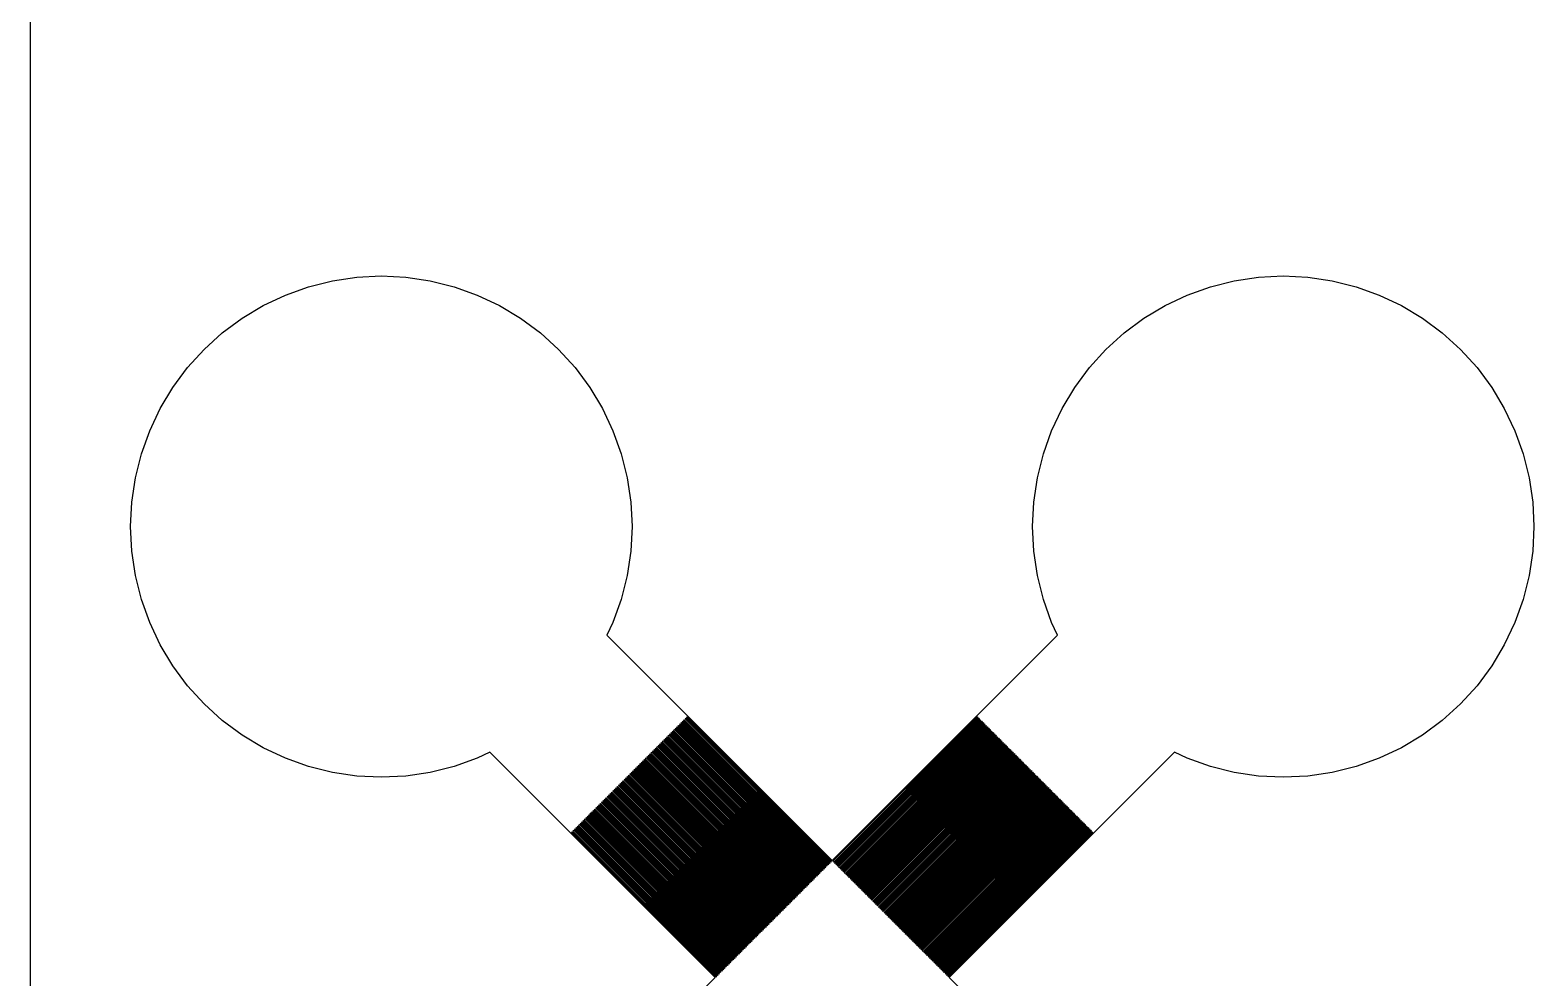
# Model space of a CAD drawing. Extents: x -16 to 132, y -40 to 113.
# Drawn here: x 1.02 to 16.36, y 27.61 to 37.27 of the extents above; entities that cross this region are included whole.
import ezdxf

# ---------------------------------------------------------------- set-up
doc = ezdxf.new("R2010")
doc.units = 0

msp = doc.modelspace()

# ---------------------------------------------------------------- linework, layer by layer
for p, q in [((1.0226, 72.6046), (1.0226, 1.0226)), ((3.86244, 34.6554), (4.1058, 34.7164)), ((4.1058, 34.7164), (4.35397, 34.7532)), ((4.35397, 34.7532), (4.60455, 34.7655)), ((4.60455, 34.7655), (4.85516, 34.7532)), ((4.85516, 34.7532), (5.1033, 34.7164)), ((5.1033, 34.7164), (5.34668, 34.6554)), ((13.0601, 34.6554), (13.3035, 34.7164)), ((13.3035, 34.7164), (13.5516, 34.7532)), ((13.5516, 34.7532), (13.8022, 34.7655)), ((13.8022, 34.7655), (14.0528, 34.7532)), ((14.0528, 34.7532), (14.301, 34.7164)), ((14.301, 34.7164), (14.5443, 34.6554)), ((3.39941, 34.4637), (3.62622, 34.5709)), ((3.62622, 34.5709), (3.86244, 34.6554)), ((5.34668, 34.6554), (5.5829, 34.5709)), ((5.5829, 34.5709), (5.80969, 34.4637)), ((12.5971, 34.4637), (12.8239, 34.5709)), ((12.8239, 34.5709), (13.0601, 34.6554)), ((14.5443, 34.6554), (14.7805, 34.5709)), ((14.7805, 34.5709), (15.0074, 34.4637)), ((3.18425, 34.3347), (3.39941, 34.4637)), ((5.80969, 34.4637), (6.02487, 34.3347)), ((12.3819, 34.3347), (12.5971, 34.4637)), ((15.0074, 34.4637), (15.2225, 34.3347)), ((2.98273, 34.1852), (3.18425, 34.3347)), ((6.02487, 34.3347), (6.22639, 34.1852)), ((12.1804, 34.1852), (12.3819, 34.3347)), ((15.2225, 34.3347), (15.424, 34.1852)), ((2.79683, 34.0167), (2.98273, 34.1852)), ((6.22639, 34.1852), (6.41229, 34.0167)), ((11.9945, 34.0167), (12.1804, 34.1852)), ((15.424, 34.1852), (15.6099, 34.0167)), ((2.62834, 33.8308), (2.79683, 34.0167)), ((6.41229, 34.0167), (6.58078, 33.8308)), ((11.826, 33.8308), (11.9945, 34.0167)), ((15.6099, 34.0167), (15.7784, 33.8308)), ((2.47891, 33.6293), (2.62834, 33.8308)), ((6.58078, 33.8308), (6.73021, 33.6293)), ((11.6766, 33.6293), (11.826, 33.8308)), ((15.7784, 33.8308), (15.9279, 33.6293)), ((2.34991, 33.4142), (2.47891, 33.6293)), ((6.73021, 33.6293), (6.85919, 33.4141)), ((11.5476, 33.4141), (11.6766, 33.6293)), ((15.9279, 33.6293), (16.0569, 33.4142)), ((2.24268, 33.1873), (2.34991, 33.4142)), ((6.85919, 33.4141), (6.96646, 33.1873)), ((11.4403, 33.1873), (11.5476, 33.4141)), ((16.0569, 33.4142), (16.1641, 33.1873)), ((2.15814, 32.9511), (2.24268, 33.1873)), ((6.96646, 33.1873), (7.05098, 32.9511)), ((11.3558, 32.9511), (11.4403, 33.1873)), ((16.1641, 33.1873), (16.2486, 32.9511)), ((2.09718, 32.7078), (2.15814, 32.9511)), ((7.05098, 32.9511), (7.11192, 32.7078)), ((11.2949, 32.7078), (11.3558, 32.9511)), ((16.2486, 32.9511), (16.3096, 32.7078)), ((2.06038, 32.4596), (2.09718, 32.7078)), ((7.11192, 32.7078), (7.14877, 32.4596)), ((11.258, 32.4596), (11.2949, 32.7078)), ((16.3096, 32.7078), (16.3464, 32.4596)), ((2.04807, 32.209), (2.06038, 32.4596)), ((7.14877, 32.4596), (7.16106, 32.209)), ((11.2457, 32.209), (11.258, 32.4596)), ((16.3464, 32.4596), (16.3587, 32.209)), ((2.06038, 31.9584), (2.04807, 32.209)), ((7.16106, 32.209), (7.14876, 31.9584)), ((11.258, 31.9584), (11.2457, 32.209)), ((16.3587, 32.209), (16.3464, 31.9584)), ((2.09718, 31.7103), (2.06038, 31.9584)), ((7.14876, 31.9584), (7.11194, 31.7103)), ((11.2948, 31.7103), (11.258, 31.9584)), ((16.3464, 31.9584), (16.3096, 31.7103)), ((2.15814, 31.4669), (2.09718, 31.7103)), ((7.11194, 31.7103), (7.05098, 31.4669)), ((11.3558, 31.4669), (11.2948, 31.7103)), ((16.3096, 31.7103), (16.2486, 31.4669)), ((2.24268, 31.2307), (2.15814, 31.4669)), ((7.05098, 31.4669), (6.96646, 31.2307)), ((11.4403, 31.2307), (11.3558, 31.4669)), ((16.2486, 31.4669), (16.1641, 31.2307)), ((2.34991, 31.0039), (2.24268, 31.2307)), ((6.96646, 31.2307), (6.9053, 31.1014)), ((11.5015, 31.1014), (11.4403, 31.2307)), ((16.1641, 31.2307), (16.0569, 31.0039)), ((2.47891, 30.7887), (2.34991, 31.0039)), ((6.9053, 31.1014), (9.2034, 28.8033)), ((9.2034, 28.8033), (11.5015, 31.1014)), ((16.0569, 31.0039), (15.9279, 30.7887)), ((2.62834, 30.5872), (2.47891, 30.7887)), ((15.9279, 30.7887), (15.7784, 30.5872)), ((2.79683, 30.4013), (2.62834, 30.5872)), ((15.7784, 30.5872), (15.6099, 30.4013)), ((2.98274, 30.2328), (2.79683, 30.4013)), ((15.6099, 30.4013), (15.424, 30.2328)), ((3.18425, 30.0834), (2.98274, 30.2328)), ((7.67986, 30.2256), (7.67261, 30.2183)), ((7.67261, 30.2183), (9.14554, 28.7454)), ((9.15276, 28.7527), (7.67986, 30.2256)), ((7.69432, 30.2401), (7.68707, 30.2328)), ((7.68707, 30.2328), (9.16, 28.7599)), ((9.16722, 28.7671), (7.69432, 30.2401)), ((7.70879, 30.2545), (7.70154, 30.2473)), ((7.70154, 30.2473), (9.17445, 28.7744)), ((9.18169, 28.7816), (7.70879, 30.2545)), ((7.72324, 30.269), (7.716, 30.2617)), ((7.716, 30.2617), (9.18892, 28.7888)), ((9.19615, 28.796), (7.72324, 30.269)), ((10.6835, 30.269), (9.21063, 28.7961)), ((9.21785, 28.7888), (10.6908, 30.2617)), ((10.698, 30.2545), (9.22508, 28.7816)), ((9.23232, 28.7744), (10.7052, 30.2473)), ((10.7125, 30.2401), (9.23955, 28.7671)), ((9.24677, 28.7599), (10.7197, 30.2328)), ((10.7269, 30.2256), (9.25401, 28.7527)), ((9.26123, 28.7454), (10.7342, 30.2184)), ((10.6908, 30.2617), (10.6835, 30.269)), ((10.7052, 30.2473), (10.698, 30.2545)), ((10.7197, 30.2328), (10.7125, 30.2401)), ((10.7342, 30.2184), (10.7269, 30.2256)), ((15.424, 30.2328), (15.2225, 30.0834)), ((3.39943, 29.9544), (3.18425, 30.0834)), ((7.52077, 30.0665), (7.51353, 30.0593)), ((7.51353, 30.0593), (8.98645, 28.5863)), ((8.99368, 28.5936), (7.52077, 30.0665)), ((7.53523, 30.081), (7.528, 30.0737)), ((7.528, 30.0737), (9.00092, 28.6008)), ((9.00815, 28.608), (7.53523, 30.081)), ((7.5497, 30.0954), (7.54247, 30.0882)), ((7.54247, 30.0882), (9.01537, 28.6153)), ((9.02261, 28.6225), (7.5497, 30.0954)), ((7.56415, 30.1099), (7.55693, 30.1027)), ((7.55693, 30.1027), (9.02983, 28.6297)), ((9.03708, 28.637), (7.56415, 30.1099)), ((7.57861, 30.1243), (7.5714, 30.1171)), ((7.5714, 30.1171), (9.0443, 28.6442)), ((9.05154, 28.6514), (7.57861, 30.1243)), ((7.59308, 30.1388), (7.58586, 30.1316)), ((7.58586, 30.1316), (9.05876, 28.6587)), ((9.06601, 28.6659), (7.59308, 30.1388)), ((7.60754, 30.1533), (7.60031, 30.146)), ((7.60031, 30.146), (9.07323, 28.6731)), ((9.08046, 28.6804), (7.60754, 30.1533)), ((7.62199, 30.1677), (7.61478, 30.1605)), ((7.61478, 30.1605), (9.08769, 28.6876)), ((9.09491, 28.6948), (7.62199, 30.1677)), ((7.63646, 30.1822), (7.62924, 30.175)), ((7.62924, 30.175), (9.10216, 28.702)), ((9.10938, 28.7093), (7.63646, 30.1822)), ((7.65092, 30.1967), (7.64368, 30.1894)), ((7.64368, 30.1894), (9.11661, 28.7165)), ((9.12384, 28.7237), (7.65092, 30.1967)), ((7.66539, 30.2111), (7.65814, 30.2039)), ((7.65814, 30.2039), (9.13107, 28.731)), ((9.13829, 28.7382), (7.66539, 30.2111)), ((10.7414, 30.2111), (9.26848, 28.7382)), ((9.27571, 28.731), (10.7486, 30.2039)), ((10.7559, 30.1967), (9.28294, 28.7237)), ((9.29018, 28.7165), (10.7631, 30.1894)), ((10.7703, 30.1822), (9.29741, 28.7093)), ((9.30463, 28.7021), (10.7776, 30.175)), ((10.7848, 30.1677), (9.31187, 28.6948)), ((9.31909, 28.6876), (10.792, 30.1605)), ((10.7992, 30.1533), (9.32632, 28.6804)), ((9.33356, 28.6731), (10.8065, 30.146)), ((10.8137, 30.1388), (9.34079, 28.6659)), ((9.34801, 28.6587), (10.8209, 30.1316)), ((10.8282, 30.1244), (9.35524, 28.6514)), ((9.36247, 28.6442), (10.8354, 30.1171)), ((10.8426, 30.1099), (9.36971, 28.637)), ((9.37694, 28.6297), (10.8499, 30.1027)), ((10.8571, 30.0954), (9.38416, 28.6225)), ((9.3914, 28.6153), (10.8643, 30.0882)), ((10.8716, 30.081), (9.39862, 28.608)), ((9.40587, 28.6008), (10.8788, 30.0737)), ((10.886, 30.0665), (9.41309, 28.5936)), ((9.42033, 28.5863), (10.8932, 30.0593)), ((10.7486, 30.2039), (10.7414, 30.2111)), ((10.7631, 30.1894), (10.7559, 30.1967)), ((10.7776, 30.175), (10.7703, 30.1822)), ((10.792, 30.1605), (10.7848, 30.1677)), ((10.8065, 30.146), (10.7992, 30.1533)), ((10.8209, 30.1316), (10.8137, 30.1388)), ((10.8354, 30.1171), (10.8282, 30.1244)), ((10.8499, 30.1027), (10.8426, 30.1099)), ((10.8643, 30.0882), (10.8571, 30.0954)), ((10.8788, 30.0737), (10.8716, 30.081)), ((10.8932, 30.0593), (10.886, 30.0665)), ((15.2225, 30.0834), (15.0073, 29.9544)), ((3.62624, 29.8471), (3.39943, 29.9544)), ((5.7122, 29.9083), (5.58292, 29.8471)), ((8.01028, 27.6102), (5.7122, 29.9083)), ((7.36168, 29.9074), (7.35446, 29.9002)), ((8.83459, 28.4345), (7.36168, 29.9074)), ((7.37614, 29.9219), (7.36893, 29.9146)), ((7.36893, 29.9146), (8.84184, 28.4417)), ((8.84906, 28.4489), (7.37614, 29.9219)), ((7.39061, 29.9363), (7.38338, 29.9291)), ((7.38338, 29.9291), (8.85629, 28.4562)), ((8.86353, 28.4634), (7.39061, 29.9363)), ((7.40508, 29.9508), (7.39784, 29.9436)), ((7.39784, 29.9436), (8.87076, 28.4707)), ((8.87799, 28.4779), (7.40508, 29.9508)), ((7.41954, 29.9653), (7.41231, 29.958)), ((7.41231, 29.958), (8.88522, 28.4851)), ((8.89246, 28.4923), (7.41954, 29.9653)), ((7.43401, 29.9797), (7.42677, 29.9725)), ((7.42677, 29.9725), (8.89969, 28.4996)), ((8.90692, 28.5068), (7.43401, 29.9797)), ((7.44847, 29.9942), (7.44122, 29.987)), ((7.44122, 29.987), (8.91415, 28.514)), ((8.92139, 28.5213), (7.44847, 29.9942)), ((7.46292, 30.0086), (7.45569, 30.0014)), ((7.45569, 30.0014), (8.92862, 28.5285)), ((8.93584, 28.5357), (7.46292, 30.0086)), ((7.47739, 30.0231), (7.47015, 30.0159)), ((7.47015, 30.0159), (8.94307, 28.543)), ((8.9503, 28.5502), (7.47739, 30.0231)), ((7.49185, 30.0376), (7.4846, 30.0303)), ((7.4846, 30.0303), (8.95752, 28.5574)), ((8.96477, 28.5647), (7.49185, 30.0376)), ((7.50632, 30.052), (7.49907, 30.0448)), ((7.49907, 30.0448), (8.97198, 28.5719)), ((8.97923, 28.5791), (7.50632, 30.052)), ((10.9005, 30.052), (9.42755, 28.5791)), ((9.4348, 28.5719), (10.9077, 30.0448)), ((10.9149, 30.0376), (9.44202, 28.5647)), ((9.44926, 28.5574), (10.9222, 30.0303)), ((10.9294, 30.0231), (9.45648, 28.5502)), ((9.46371, 28.543), (10.9366, 30.0159)), ((10.9439, 30.0087), (9.47095, 28.5357)), ((9.47818, 28.5285), (10.9511, 30.0014)), ((10.9583, 29.9942), (9.4854, 28.5213)), ((9.49263, 28.5141), (10.9656, 29.987)), ((10.9728, 29.9797), (9.49986, 28.5068)), ((9.50708, 28.4996), (10.98, 29.9725)), ((10.9872, 29.9653), (9.51433, 28.4923)), ((9.52155, 28.4851), (10.9945, 29.958)), ((11.0017, 29.9508), (9.52878, 28.4779)), ((9.53601, 28.4707), (11.0089, 29.9436)), ((11.0162, 29.9364), (9.54324, 28.4634)), ((9.55048, 28.4562), (11.0234, 29.9291)), ((11.0306, 29.9219), (9.55771, 28.449)), ((9.56494, 28.4417), (11.0379, 29.9147)), ((11.0451, 29.9074), (9.57217, 28.4345)), ((12.6946, 29.9083), (10.3965, 27.6102)), ((10.9077, 30.0448), (10.9005, 30.052)), ((10.9222, 30.0303), (10.9149, 30.0376)), ((10.9366, 30.0159), (10.9294, 30.0231)), ((10.9511, 30.0014), (10.9439, 30.0087)), ((10.9656, 29.987), (10.9583, 29.9942)), ((10.98, 29.9725), (10.9728, 29.9797)), ((10.9945, 29.958), (10.9872, 29.9653)), ((11.0089, 29.9436), (11.0017, 29.9508)), ((11.0234, 29.9291), (11.0162, 29.9364)), ((11.0379, 29.9147), (11.0306, 29.9219)), ((11.0523, 29.9002), (11.0451, 29.9074)), ((12.8239, 29.8471), (12.6946, 29.9083)), ((15.0073, 29.9544), (14.7805, 29.8471)), ((3.86246, 29.7626), (3.62624, 29.8471)), ((4.1058, 29.7017), (3.86246, 29.7626)), ((5.34669, 29.7626), (5.10333, 29.7016)), ((5.58292, 29.8471), (5.34669, 29.7626)), ((7.21707, 29.7628), (7.20984, 29.7556)), ((7.20984, 29.7556), (8.68275, 28.2827)), ((8.68999, 28.2899), (7.21707, 29.7628)), ((7.23154, 29.7773), (7.2243, 29.77)), ((7.2243, 29.77), (8.69722, 28.2971)), ((8.70445, 28.3043), (7.23154, 29.7773)), ((7.24599, 29.7917), (7.23877, 29.7845)), ((7.23877, 29.7845), (8.71167, 28.3116)), ((8.71892, 28.3188), (7.24599, 29.7917)), ((7.26045, 29.8062), (7.25323, 29.799)), ((7.25323, 29.799), (8.72614, 28.326)), ((8.73337, 28.3333), (7.26045, 29.8062)), ((7.27492, 29.8206), (7.2677, 29.8134)), ((7.2677, 29.8134), (8.7406, 28.3405)), ((8.74783, 28.3477), (7.27492, 29.8206)), ((7.28938, 29.8351), (7.28215, 29.8279)), ((7.28215, 29.8279), (8.75507, 28.3549)), ((8.7623, 28.3622), (7.28938, 29.8351)), ((7.30383, 29.8496), (7.29662, 29.8423)), ((7.29662, 29.8423), (8.76953, 28.3694)), ((8.77676, 28.3766), (7.30383, 29.8496)), ((7.3183, 29.864), (7.31108, 29.8568)), ((7.31108, 29.8568), (8.784, 28.3839)), ((8.79123, 28.3911), (7.3183, 29.864)), ((7.33276, 29.8785), (7.32555, 29.8713)), ((7.32555, 29.8713), (8.79846, 28.3983)), ((8.80568, 28.4056), (7.33276, 29.8785)), ((7.34723, 29.893), (7.34, 29.8857)), ((7.34, 29.8857), (8.81291, 28.4128)), ((8.82014, 28.42), (7.34723, 29.893)), ((7.35446, 29.9002), (8.82738, 28.4273)), ((9.57941, 28.4273), (11.0523, 29.9002)), ((11.0596, 29.893), (9.58664, 28.4201)), ((9.59387, 28.4128), (11.0668, 29.8857)), ((11.074, 29.8785), (9.6011, 28.4056)), ((9.60832, 28.3984), (11.0812, 29.8713)), ((11.0885, 29.864), (9.61557, 28.3911)), ((9.62279, 28.3839), (11.0957, 29.8568)), ((11.103, 29.8496), (9.63002, 28.3767)), ((9.63725, 28.3694), (11.1102, 29.8424)), ((11.1174, 29.8351), (9.64447, 28.3622)), ((9.65172, 28.355), (11.1246, 29.8279)), ((11.1319, 29.8206), (9.65894, 28.3477)), ((9.66617, 28.3405), (11.1391, 29.8134)), ((11.1463, 29.8062), (9.6734, 28.3333)), ((9.68063, 28.326), (11.1535, 29.799)), ((11.1608, 29.7917), (9.68785, 28.3188)), ((9.6951, 28.3116), (11.168, 29.7845)), ((11.1753, 29.7773), (9.70233, 28.3044)), ((9.70956, 28.2971), (11.1825, 29.7701)), ((11.1897, 29.7628), (9.7168, 28.2899)), ((9.72403, 28.2827), (11.1969, 29.7556)), ((11.0668, 29.8857), (11.0596, 29.893)), ((11.0812, 29.8713), (11.074, 29.8785)), ((11.0957, 29.8568), (11.0885, 29.864)), ((11.1102, 29.8424), (11.103, 29.8496)), ((11.1246, 29.8279), (11.1174, 29.8351)), ((11.1391, 29.8134), (11.1319, 29.8206)), ((11.1535, 29.799), (11.1463, 29.8062)), ((11.168, 29.7845), (11.1608, 29.7917)), ((11.1825, 29.7701), (11.1753, 29.7773)), ((11.1969, 29.7556), (11.1897, 29.7628)), ((13.0601, 29.7626), (12.8239, 29.8471)), ((13.3035, 29.7016), (13.0601, 29.7626)), ((14.5443, 29.7626), (14.301, 29.7017)), ((14.7805, 29.8471), (14.5443, 29.7626)), ((4.35399, 29.6648), (4.1058, 29.7017)), ((4.60458, 29.6525), (4.35399, 29.6648)), ((4.85518, 29.6648), (4.60458, 29.6525)), ((5.10333, 29.7016), (4.85518, 29.6648)), ((7.058, 29.6037), (7.05078, 29.5965)), ((8.53093, 28.1308), (7.058, 29.6037)), ((7.07246, 29.6182), (7.06525, 29.611)), ((7.06525, 29.611), (8.53816, 28.138)), ((8.54538, 28.1453), (7.07246, 29.6182)), ((7.08693, 29.6327), (7.0797, 29.6254)), ((7.0797, 29.6254), (8.55261, 28.1525)), ((8.55984, 28.1597), (7.08693, 29.6327)), ((7.10138, 29.6471), (7.09416, 29.6399)), ((7.09416, 29.6399), (8.56708, 28.167)), ((8.5743, 28.1742), (7.10138, 29.6471)), ((7.11584, 29.6616), (7.10861, 29.6543)), ((7.10861, 29.6543), (8.58154, 28.1814)), ((8.58876, 28.1886), (7.11584, 29.6616)), ((7.13031, 29.676), (7.12308, 29.6688)), ((7.12308, 29.6688), (8.59599, 28.1959)), ((8.60323, 28.2031), (7.13031, 29.676)), ((7.14478, 29.6905), (7.13753, 29.6833)), ((7.13753, 29.6833), (8.61046, 28.2103)), ((8.61768, 28.2176), (7.14478, 29.6905)), ((7.15923, 29.705), (7.15199, 29.6977)), ((7.15199, 29.6977), (8.62492, 28.2248)), ((8.63214, 28.232), (7.15923, 29.705)), ((7.17369, 29.7194), (7.16646, 29.7122)), ((7.16646, 29.7122), (8.63939, 28.2393)), ((8.64661, 28.2465), (7.17369, 29.7194)), ((7.18816, 29.7339), (7.18091, 29.7266)), ((7.18091, 29.7266), (8.65384, 28.2537)), ((8.66107, 28.261), (7.18816, 29.7339)), ((7.20261, 29.7483), (7.19537, 29.7411)), ((7.19537, 29.7411), (8.6683, 28.2682)), ((8.67552, 28.2754), (7.20261, 29.7483)), ((11.2042, 29.7483), (9.73126, 28.2754)), ((9.73849, 28.2682), (11.2114, 29.7411)), ((11.2186, 29.7339), (9.74571, 28.261)), ((9.75294, 28.2537), (11.2259, 29.7267)), ((11.2331, 29.7194), (9.76018, 28.2465)), ((9.7674, 28.2393), (11.2403, 29.7122)), ((11.2476, 29.705), (9.77464, 28.232)), ((9.78186, 28.2248), (11.2548, 29.6977)), ((11.262, 29.6905), (9.78909, 28.2176)), ((9.79633, 28.2104), (11.2693, 29.6833)), ((11.2765, 29.6761), (9.80356, 28.2031)), ((9.81078, 28.1959), (11.2837, 29.6688)), ((11.2909, 29.6616), (9.81802, 28.1887)), ((9.82524, 28.1814), (11.2982, 29.6544)), ((11.3054, 29.6471), (9.83249, 28.1742)), ((9.83971, 28.167), (11.3126, 29.6399)), ((11.3199, 29.6327), (9.84694, 28.1598)), ((9.85417, 28.1525), (11.3271, 29.6254)), ((11.3343, 29.6182), (9.8614, 28.1453)), ((9.86862, 28.1381), (11.3415, 29.611)), ((11.3488, 29.6037), (9.87587, 28.1308)), ((11.2114, 29.7411), (11.2042, 29.7483)), ((11.2259, 29.7267), (11.2186, 29.7339)), ((11.2403, 29.7122), (11.2331, 29.7194)), ((11.2548, 29.6977), (11.2476, 29.705)), ((11.2693, 29.6833), (11.262, 29.6905)), ((11.2837, 29.6688), (11.2765, 29.6761)), ((11.2982, 29.6544), (11.2909, 29.6616)), ((11.3126, 29.6399), (11.3054, 29.6471)), ((11.3271, 29.6254), (11.3199, 29.6327)), ((11.3415, 29.611), (11.3343, 29.6182)), ((11.356, 29.5965), (11.3488, 29.6037)), ((13.5516, 29.6648), (13.3035, 29.7016)), ((13.8022, 29.6525), (13.5516, 29.6648)), ((14.0528, 29.6648), (13.8022, 29.6525)), ((14.301, 29.7017), (14.0528, 29.6648)), ((6.91339, 29.4591), (6.90616, 29.4519)), ((6.90616, 29.4519), (8.37909, 27.979)), ((8.38631, 27.9862), (6.91339, 29.4591)), ((6.92786, 29.4736), (6.92061, 29.4663)), ((6.92061, 29.4663), (8.39354, 27.9934)), ((8.40077, 28.0007), (6.92786, 29.4736)), ((6.94231, 29.488), (6.93507, 29.4808)), ((6.93507, 29.4808), (8.40799, 28.0079)), ((8.41522, 28.0151), (6.94231, 29.488)), ((6.95677, 29.5025), (6.94954, 29.4953)), ((6.94954, 29.4953), (8.42245, 28.0224)), ((8.42969, 28.0296), (6.95677, 29.5025)), ((6.97124, 29.517), (6.964, 29.5097)), ((6.964, 29.5097), (8.43692, 28.0368)), ((8.44415, 28.044), (6.97124, 29.517)), ((6.98569, 29.5314), (6.97847, 29.5242)), ((6.97847, 29.5242), (8.45137, 28.0513)), ((8.45862, 28.0585), (6.98569, 29.5314)), ((7.00015, 29.5459), (6.99294, 29.5387)), ((6.99294, 29.5387), (8.46584, 28.0657)), ((8.47307, 28.073), (7.00015, 29.5459)), ((7.01462, 29.5603), (7.0074, 29.5531)), ((7.0074, 29.5531), (8.4803, 28.0802)), ((8.48753, 28.0874), (7.01462, 29.5603)), ((7.02908, 29.5748), (7.02185, 29.5676)), ((7.02185, 29.5676), (8.49477, 28.0947)), ((8.502, 28.1019), (7.02908, 29.5748)), ((7.04353, 29.5893), (7.03632, 29.582)), ((7.03632, 29.582), (8.50923, 28.1091)), ((8.51646, 28.1163), (7.04353, 29.5893)), ((7.05078, 29.5965), (8.5237, 28.1236)), ((9.88309, 28.1236), (11.356, 29.5965)), ((11.3633, 29.5893), (9.89032, 28.1164)), ((9.89755, 28.1091), (11.3705, 29.5821)), ((11.3777, 29.5748), (9.90477, 28.1019)), ((9.91202, 28.0947), (11.3849, 29.5676)), ((11.3922, 29.5603), (9.91924, 28.0874)), ((9.92647, 28.0802), (11.3994, 29.5531)), ((11.4066, 29.5459), (9.9337, 28.073)), ((9.94093, 28.0657), (11.4138, 29.5387)), ((11.4211, 29.5314), (9.94817, 28.0585)), ((9.9554, 28.0513), (11.4283, 29.5242)), ((11.4356, 29.517), (9.96263, 28.0441)), ((9.96986, 28.0368), (11.4428, 29.5098)), ((11.45, 29.5025), (9.9771, 28.0296)), ((9.98433, 28.0224), (11.4572, 29.4953)), ((11.4645, 29.488), (9.99156, 28.0151)), ((9.99879, 28.0079), (11.4717, 29.4808)), ((11.4789, 29.4736), (10.006, 28.0007)), ((10.0133, 27.9934), (11.4862, 29.4664)), ((11.4934, 29.4591), (10.0205, 27.9862)), ((10.0277, 27.979), (11.5006, 29.4519)), ((11.3705, 29.5821), (11.3633, 29.5893)), ((11.3849, 29.5676), (11.3777, 29.5748)), ((11.3994, 29.5531), (11.3922, 29.5603)), ((11.4138, 29.5387), (11.4066, 29.5459)), ((11.4283, 29.5242), (11.4211, 29.5314)), ((11.4428, 29.5098), (11.4356, 29.517)), ((11.4572, 29.4953), (11.45, 29.5025)), ((11.4717, 29.4808), (11.4645, 29.488)), ((11.4862, 29.4664), (11.4789, 29.4736)), ((11.5006, 29.4519), (11.4934, 29.4591)), ((6.7543, 29.3), (6.74709, 29.2928)), ((6.74709, 29.2928), (8.21999, 27.8199)), ((8.22723, 27.8271), (6.7543, 29.3)), ((6.76877, 29.3145), (6.76154, 29.3073)), ((6.76154, 29.3073), (8.23445, 27.8343)), ((8.2417, 27.8416), (6.76877, 29.3145)), ((6.78323, 29.329), (6.776, 29.3217)), ((6.776, 29.3217), (8.24892, 27.8488)), ((8.25616, 27.856), (6.78323, 29.329)), ((6.79768, 29.3434), (6.79047, 29.3362)), ((6.79047, 29.3362), (8.26338, 27.8633)), ((8.2706, 27.8705), (6.79768, 29.3434)), ((6.81215, 29.3579), (6.80493, 29.3506)), ((6.80493, 29.3506), (8.27785, 27.8777)), ((8.28506, 27.885), (6.81215, 29.3579)), ((6.82661, 29.3723), (6.81938, 29.3651)), ((6.81938, 29.3651), (8.2923, 27.8922)), ((8.29953, 27.8994), (6.82661, 29.3723)), ((6.84108, 29.3868), (6.83385, 29.3796)), ((6.83385, 29.3796), (8.30676, 27.9066)), ((8.31398, 27.9139), (6.84108, 29.3868)), ((6.85555, 29.4013), (6.8483, 29.394)), ((6.8483, 29.394), (8.32123, 27.9211)), ((8.32845, 27.9283), (6.85555, 29.4013)), ((6.87001, 29.4157), (6.86276, 29.4085)), ((6.86276, 29.4085), (8.33569, 27.9356)), ((8.34291, 27.9428), (6.87001, 29.4157)), ((6.88448, 29.4302), (6.87723, 29.423)), ((6.87723, 29.423), (8.35016, 27.95)), ((8.35738, 27.9573), (6.88448, 29.4302)), ((6.89893, 29.4447), (6.89169, 29.4374)), ((6.89169, 29.4374), (8.36462, 27.9645)), ((8.37184, 27.9717), (6.89893, 29.4447)), ((11.5079, 29.4447), (10.0349, 27.9717)), ((10.0422, 27.9645), (11.5151, 29.4374)), ((11.5223, 29.4302), (10.0494, 27.9573)), ((10.0566, 27.95), (11.5296, 29.423)), ((11.5368, 29.4157), (10.0639, 27.9428)), ((10.0711, 27.9356), (11.544, 29.4085)), ((11.5512, 29.4013), (10.0783, 27.9283)), ((10.0855, 27.9211), (11.5585, 29.394)), ((11.5657, 29.3868), (10.0928, 27.9139)), ((10.1, 27.9067), (11.5729, 29.3796)), ((11.5802, 29.3724), (10.1073, 27.8994)), ((10.1145, 27.8922), (11.5874, 29.3651)), ((11.5946, 29.3579), (10.1217, 27.885)), ((10.1289, 27.8777), (11.6019, 29.3507)), ((11.6091, 29.3434), (10.1362, 27.8705)), ((10.1434, 27.8633), (11.6163, 29.3362)), ((11.6236, 29.329), (10.1506, 27.8561)), ((10.1579, 27.8488), (11.6308, 29.3217)), ((11.638, 29.3145), (10.1651, 27.8416)), ((10.1723, 27.8344), (11.6452, 29.3073)), ((11.6525, 29.3), (10.1796, 27.8271)), ((10.1868, 27.8199), (11.6597, 29.2928)), ((11.5151, 29.4374), (11.5079, 29.4447)), ((11.5296, 29.423), (11.5223, 29.4302)), ((11.544, 29.4085), (11.5368, 29.4157)), ((11.5585, 29.394), (11.5512, 29.4013)), ((11.5729, 29.3796), (11.5657, 29.3868)), ((11.5874, 29.3651), (11.5802, 29.3724)), ((11.6019, 29.3507), (11.5946, 29.3579)), ((11.6163, 29.3362), (11.6091, 29.3434)), ((11.6308, 29.3217), (11.6236, 29.329)), ((11.6452, 29.3073), (11.638, 29.3145)), ((11.6597, 29.2928), (11.6525, 29.3)), ((6.59523, 29.141), (6.588, 29.1337)), ((8.06815, 27.668), (6.59523, 29.141)), ((6.6097, 29.1554), (6.60246, 29.1482)), ((6.60246, 29.1482), (8.07538, 27.6753)), ((8.08261, 27.6825), (6.6097, 29.1554)), ((6.62416, 29.1699), (6.61691, 29.1626)), ((6.61691, 29.1626), (8.08984, 27.6897)), ((8.09708, 27.697), (6.62416, 29.1699)), ((6.63861, 29.1843), (6.63138, 29.1771)), ((6.63138, 29.1771), (8.10431, 27.7042)), ((8.11153, 27.7114), (6.63861, 29.1843)), ((6.65308, 29.1988), (6.64584, 29.1916)), ((6.64584, 29.1916), (8.11877, 27.7187)), ((8.12599, 27.7259), (6.65308, 29.1988)), ((6.66754, 29.2133), (6.66029, 29.206)), ((6.66029, 29.206), (8.13322, 27.7331)), ((8.14046, 27.7403), (6.66754, 29.2133)), ((6.68201, 29.2277), (6.67476, 29.2205)), ((6.67476, 29.2205), (8.14767, 27.7476)), ((8.15491, 27.7548), (6.68201, 29.2277)), ((6.69647, 29.2422), (6.68922, 29.235)), ((6.68922, 29.235), (8.16214, 27.762)), ((8.16937, 27.7693), (6.69647, 29.2422)), ((6.71092, 29.2567), (6.70369, 29.2494)), ((6.70369, 29.2494), (8.17661, 27.7765)), ((8.18384, 27.7837), (6.71092, 29.2567)), ((6.72539, 29.2711), (6.71815, 29.2639)), ((6.71815, 29.2639), (8.19106, 27.791)), ((8.1983, 27.7982), (6.72539, 29.2711)), ((6.73984, 29.2856), (6.73262, 29.2784)), ((6.73262, 29.2784), (8.20552, 27.8054)), ((8.21277, 27.8127), (6.73984, 29.2856)), ((11.6669, 29.2856), (10.194, 27.8127)), ((10.2012, 27.8054), (11.6742, 29.2784)), ((11.6814, 29.2711), (10.2085, 27.7982)), ((10.2157, 27.791), (11.6886, 29.2639)), ((11.6959, 29.2567), (10.2229, 27.7837)), ((10.2302, 27.7765), (11.7031, 29.2494)), ((11.7103, 29.2422), (10.2374, 27.7693)), ((10.2446, 27.7621), (11.7176, 29.235)), ((11.7248, 29.2277), (10.2519, 27.7548)), ((10.2591, 27.7476), (11.732, 29.2205)), ((11.7392, 29.2133), (10.2663, 27.7404)), ((10.2736, 27.7331), (11.7465, 29.206)), ((11.7537, 29.1988), (10.2808, 27.7259)), ((10.288, 27.7187), (11.7609, 29.1916)), ((11.7682, 29.1844), (10.2953, 27.7114)), ((10.3025, 27.7042), (11.7754, 29.1771)), ((11.7826, 29.1699), (10.3097, 27.697)), ((10.3169, 27.6897), (11.7899, 29.1627)), ((11.7971, 29.1554), (10.3242, 27.6825)), ((10.3314, 27.6753), (11.8043, 29.1482)), ((11.8116, 29.141), (10.3386, 27.668)), ((11.6742, 29.2784), (11.6669, 29.2856)), ((11.6886, 29.2639), (11.6814, 29.2711)), ((11.7031, 29.2494), (11.6959, 29.2567)), ((11.7176, 29.235), (11.7103, 29.2422)), ((11.732, 29.2205), (11.7248, 29.2277)), ((11.7465, 29.206), (11.7392, 29.2133)), ((11.7609, 29.1916), (11.7537, 29.1988)), ((11.7754, 29.1771), (11.7682, 29.1844)), ((11.7899, 29.1627), (11.7826, 29.1699)), ((11.8043, 29.1482), (11.7971, 29.1554)), ((11.8188, 29.1337), (11.8116, 29.141)), ((6.55185, 29.0976), (6.54462, 29.0903)), ((6.54462, 29.0903), (8.01753, 27.6174)), ((8.02475, 27.6247), (6.55185, 29.0976)), ((6.56631, 29.112), (6.55908, 29.1048)), ((6.55908, 29.1048), (8.03198, 27.6319)), ((8.03922, 27.6391), (6.56631, 29.112)), ((6.58076, 29.1265), (6.57353, 29.1193)), ((6.57353, 29.1193), (8.04645, 27.6463)), ((8.05368, 27.6536), (6.58076, 29.1265)), ((6.588, 29.1337), (8.06091, 27.6608)), ((10.3459, 27.6608), (11.8188, 29.1337)), ((11.826, 29.1265), (10.3531, 27.6536)), ((10.3603, 27.6463), (11.8333, 29.1193)), ((11.8405, 29.112), (10.3676, 27.6391)), ((10.3748, 27.6319), (11.8477, 29.1048)), ((11.8549, 29.0976), (10.382, 27.6247)), ((10.3893, 27.6174), (11.8622, 29.0903)), ((11.8333, 29.1193), (11.826, 29.1265)), ((11.8477, 29.1048), (11.8405, 29.112)), ((11.8622, 29.0903), (11.8549, 29.0976)), ((9.07323, 28.6731), (9.08046, 28.6804)), ((9.08769, 28.6876), (9.09491, 28.6948)), ((9.10216, 28.702), (9.10938, 28.7093)), ((9.11661, 28.7165), (9.12384, 28.7237)), ((9.13107, 28.731), (9.13829, 28.7382)), ((9.14554, 28.7454), (9.15276, 28.7527)), ((9.16, 28.7599), (9.16722, 28.7671)), ((9.17445, 28.7744), (9.18169, 28.7816)), ((9.18892, 28.7888), (9.19615, 28.796)), ((9.21063, 28.7961), (9.21785, 28.7888)), ((9.22508, 28.7816), (9.23232, 28.7744)), ((9.23955, 28.7671), (9.24677, 28.7599)), ((9.25401, 28.7527), (9.26123, 28.7454)), ((9.26848, 28.7382), (9.27571, 28.731)), ((9.28294, 28.7237), (9.29018, 28.7165)), ((9.29741, 28.7093), (9.30463, 28.7021)), ((9.31187, 28.6948), (9.31909, 28.6876)), ((9.32632, 28.6804), (9.33356, 28.6731)), ((8.92862, 28.5285), (8.93584, 28.5357)), ((8.94307, 28.543), (8.9503, 28.5502)), ((8.95752, 28.5574), (8.96477, 28.5647)), ((8.97198, 28.5719), (8.97923, 28.5791)), ((8.98645, 28.5863), (8.99368, 28.5936)), ((9.00092, 28.6008), (9.00815, 28.608)), ((9.01537, 28.6153), (9.02261, 28.6225)), ((9.02983, 28.6297), (9.03708, 28.637)), ((9.0443, 28.6442), (9.05154, 28.6514)), ((9.05876, 28.6587), (9.06601, 28.6659)), ((9.34079, 28.6659), (9.34801, 28.6587)), ((9.35524, 28.6514), (9.36247, 28.6442)), ((9.36971, 28.637), (9.37694, 28.6297)), ((9.38416, 28.6225), (9.3914, 28.6153)), ((9.39862, 28.608), (9.40587, 28.6008)), ((9.41309, 28.5936), (9.42033, 28.5863)), ((9.42755, 28.5791), (9.4348, 28.5719)), ((9.44202, 28.5647), (9.44926, 28.5574)), ((9.45648, 28.5502), (9.46371, 28.543)), ((9.47095, 28.5357), (9.47818, 28.5285)), ((8.76953, 28.3694), (8.77676, 28.3766)), ((8.784, 28.3839), (8.79123, 28.3911)), ((8.79846, 28.3983), (8.80568, 28.4056)), ((8.81291, 28.4128), (8.82014, 28.42)), ((8.82738, 28.4273), (8.83459, 28.4345)), ((8.84184, 28.4417), (8.84906, 28.4489)), ((8.85629, 28.4562), (8.86353, 28.4634)), ((8.87076, 28.4707), (8.87799, 28.4779)), ((8.88522, 28.4851), (8.89246, 28.4923)), ((8.89969, 28.4996), (8.90692, 28.5068)), ((8.91415, 28.514), (8.92139, 28.5213)), ((9.4854, 28.5213), (9.49263, 28.5141)), ((9.49986, 28.5068), (9.50708, 28.4996)), ((9.51433, 28.4923), (9.52155, 28.4851)), ((9.52878, 28.4779), (9.53601, 28.4707)), ((9.54324, 28.4634), (9.55048, 28.4562)), ((9.55771, 28.449), (9.56494, 28.4417)), ((9.57217, 28.4345), (9.57941, 28.4273)), ((9.58664, 28.4201), (9.59387, 28.4128)), ((9.6011, 28.4056), (9.60832, 28.3984)), ((9.61557, 28.3911), (9.62279, 28.3839)), ((9.63002, 28.3767), (9.63725, 28.3694)), ((8.62492, 28.2248), (8.63214, 28.232)), ((8.63939, 28.2393), (8.64661, 28.2465)), ((8.65384, 28.2537), (8.66107, 28.261)), ((8.6683, 28.2682), (8.67552, 28.2754)), ((8.68275, 28.2827), (8.68999, 28.2899)), ((8.69722, 28.2971), (8.70445, 28.3043)), ((8.71167, 28.3116), (8.71892, 28.3188)), ((8.72614, 28.326), (8.73337, 28.3333)), ((8.7406, 28.3405), (8.74783, 28.3477)), ((8.75507, 28.3549), (8.7623, 28.3622)), ((9.64447, 28.3622), (9.65172, 28.355)), ((9.65894, 28.3477), (9.66617, 28.3405)), ((9.6734, 28.3333), (9.68063, 28.326)), ((9.68785, 28.3188), (9.6951, 28.3116)), ((9.70233, 28.3044), (9.70956, 28.2971)), ((9.7168, 28.2899), (9.72403, 28.2827)), ((9.73126, 28.2754), (9.73849, 28.2682)), ((9.74571, 28.261), (9.75294, 28.2537)), ((9.76018, 28.2465), (9.7674, 28.2393)), ((9.77464, 28.232), (9.78186, 28.2248)), ((8.46584, 28.0657), (8.47307, 28.073)), ((8.4803, 28.0802), (8.48753, 28.0874)), ((8.49477, 28.0947), (8.502, 28.1019)), ((8.50923, 28.1091), (8.51646, 28.1163)), ((8.5237, 28.1236), (8.53093, 28.1308)), ((8.53816, 28.138), (8.54538, 28.1453)), ((8.55261, 28.1525), (8.55984, 28.1597)), ((8.56708, 28.167), (8.5743, 28.1742)), ((8.58154, 28.1814), (8.58876, 28.1886)), ((8.59599, 28.1959), (8.60323, 28.2031)), ((8.61046, 28.2103), (8.61768, 28.2176)), ((9.78909, 28.2176), (9.79633, 28.2104)), ((9.80356, 28.2031), (9.81078, 28.1959)), ((9.81802, 28.1887), (9.82524, 28.1814)), ((9.83249, 28.1742), (9.83971, 28.167)), ((9.84694, 28.1598), (9.85417, 28.1525)), ((9.8614, 28.1453), (9.86862, 28.1381)), ((9.87587, 28.1308), (9.88309, 28.1236)), ((9.89032, 28.1164), (9.89755, 28.1091)), ((9.90477, 28.1019), (9.91202, 28.0947)), ((9.91924, 28.0874), (9.92647, 28.0802)), ((9.9337, 28.073), (9.94093, 28.0657)), ((8.30676, 27.9066), (8.31398, 27.9139)), ((8.32123, 27.9211), (8.32845, 27.9283)), ((8.33569, 27.9356), (8.34291, 27.9428)), ((8.35016, 27.95), (8.35738, 27.9573)), ((8.36462, 27.9645), (8.37184, 27.9717)), ((8.37909, 27.979), (8.38631, 27.9862)), ((8.39354, 27.9934), (8.40077, 28.0007)), ((8.40799, 28.0079), (8.41522, 28.0151)), ((8.42245, 28.0224), (8.42969, 28.0296)), ((8.43692, 28.0368), (8.44415, 28.044)), ((8.45137, 28.0513), (8.45862, 28.0585)), ((9.94817, 28.0585), (9.9554, 28.0513)), ((9.96263, 28.0441), (9.96986, 28.0368)), ((9.9771, 28.0296), (9.98433, 28.0224)), ((9.99156, 28.0151), (9.99879, 28.0079)), ((10.006, 28.0007), (10.0133, 27.9934)), ((10.0205, 27.9862), (10.0277, 27.979)), ((10.0349, 27.9717), (10.0422, 27.9645)), ((10.0494, 27.9573), (10.0566, 27.95)), ((10.0639, 27.9428), (10.0711, 27.9356)), ((10.0783, 27.9283), (10.0855, 27.9211)), ((10.0928, 27.9139), (10.1, 27.9067)), ((8.16214, 27.762), (8.16937, 27.7693)), ((8.17661, 27.7765), (8.18384, 27.7837)), ((8.19106, 27.791), (8.1983, 27.7982)), ((8.20552, 27.8054), (8.21277, 27.8127)), ((8.21999, 27.8199), (8.22723, 27.8271)), ((8.23445, 27.8343), (8.2417, 27.8416)), ((8.24892, 27.8488), (8.25616, 27.856)), ((8.26338, 27.8633), (8.2706, 27.8705)), ((8.27785, 27.8777), (8.28506, 27.885)), ((8.2923, 27.8922), (8.29953, 27.8994)), ((10.1073, 27.8994), (10.1145, 27.8922)), ((10.1217, 27.885), (10.1289, 27.8777)), ((10.1362, 27.8705), (10.1434, 27.8633)), ((10.1506, 27.8561), (10.1579, 27.8488)), ((10.1651, 27.8416), (10.1723, 27.8344)), ((10.1796, 27.8271), (10.1868, 27.8199)), ((10.194, 27.8127), (10.2012, 27.8054)), ((10.2085, 27.7982), (10.2157, 27.791)), ((10.2229, 27.7837), (10.2302, 27.7765)), ((10.2374, 27.7693), (10.2446, 27.7621)), ((5.71222, 25.3121), (8.01028, 27.6102)), ((8.01753, 27.6174), (8.02475, 27.6247)), ((8.03198, 27.6319), (8.03922, 27.6391)), ((8.04645, 27.6463), (8.05368, 27.6536)), ((8.06091, 27.6608), (8.06815, 27.668)), ((8.07538, 27.6753), (8.08261, 27.6825)), ((8.08984, 27.6897), (8.09708, 27.697)), ((8.10431, 27.7042), (8.11153, 27.7114)), ((8.11877, 27.7187), (8.12599, 27.7259)), ((8.13322, 27.7331), (8.14046, 27.7403)), ((8.14767, 27.7476), (8.15491, 27.7548)), ((10.2519, 27.7548), (10.2591, 27.7476)), ((10.2663, 27.7404), (10.2736, 27.7331)), ((10.2808, 27.7259), (10.288, 27.7187)), ((10.2953, 27.7114), (10.3025, 27.7042)), ((10.3097, 27.697), (10.3169, 27.6897)), ((10.3242, 27.6825), (10.3314, 27.6753)), ((10.3386, 27.668), (10.3459, 27.6608)), ((10.3531, 27.6536), (10.3603, 27.6463)), ((10.3676, 27.6391), (10.3748, 27.6319)), ((10.382, 27.6247), (10.3893, 27.6174)), ((10.3965, 27.6102), (12.6946, 25.3121))]:
    msp.add_line(p, q)

doc.saveas('drawing.dxf')
